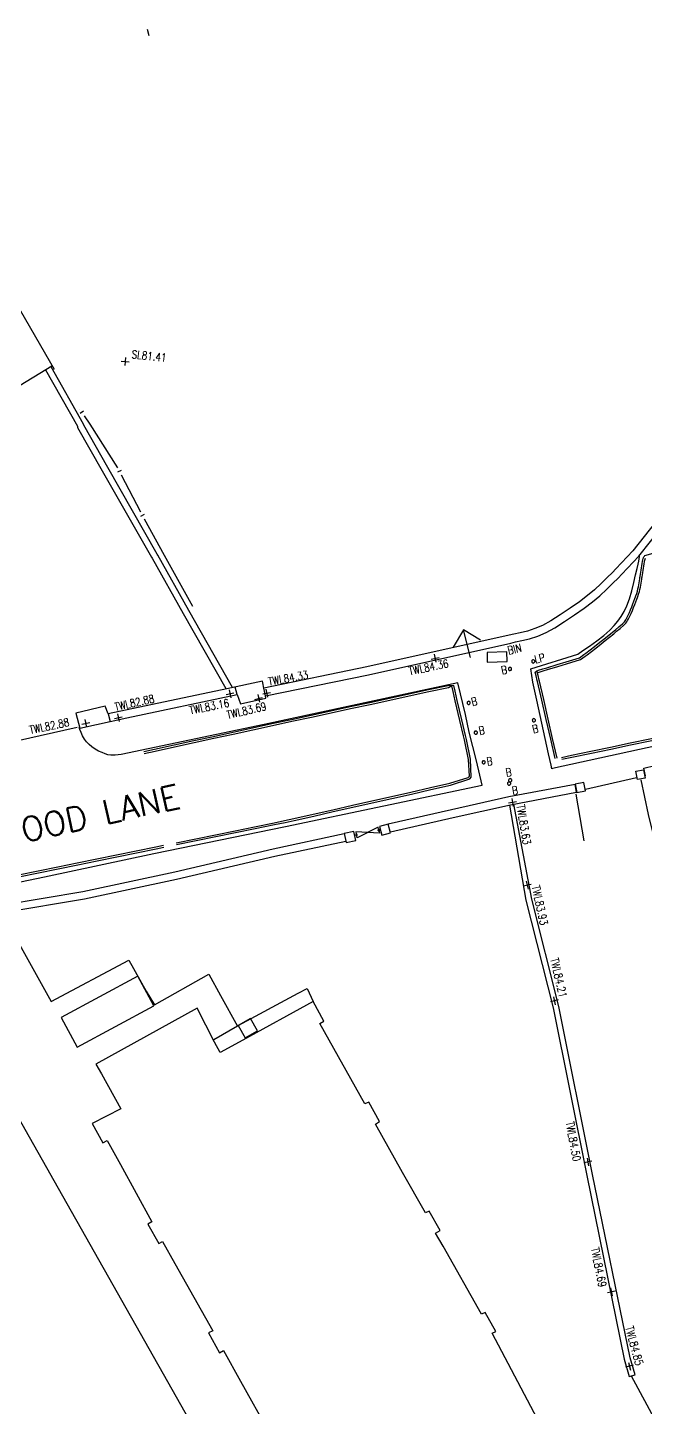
# Model space of a CAD drawing. Extents: x 427500 to 429848, y 434500 to 436505.
# Drawn here: x 427943.1 to 427974, y 436177.9 to 436246.9 of the extents above; entities that cross this region are included whole.
import ezdxf

# ---------------------------------------------------------------- set-up
doc = ezdxf.new("R2010")
doc.units = 0
doc.layers.get('0').update_dxf_attribs({"color": 222})
doc.layers.add('LPTIP_Ex_Base', color=8, linetype='Continuous')
doc.styles.add('MtXpl_Romans', font='romans__.ttf')
doc.styles.get("Standard").update_dxf_attribs({"font": 'romans.shx'})

# ---------------------------------------------------------------- blocks, each defined once
blk = doc.blocks.new('FENCE_UP')
at = {"color": 0, "linetype": 'ByBlock', "flags": 128}
blk.add_lwpolyline([(0, 0.5), (0, -0.5)], dxfattribs=at)
blk = doc.blocks.new('GATE')
at = {"color": 0, "linetype": 'ByBlock', "flags": 128}
for points in [[(-0.450902, 0), (-0.451904, 0.007014), (-0.455912, 0.014028), (-0.460922, 0.019038), (-0.467936, 0.023046), (-0.475952, 0.024048), (-0.482966, 0.023046), (-0.48998, 0.019038), (-0.49499, 0.014028), (-0.498998, 0.007014), (-0.5, 0), (-0.498998, -0.007014), (-0.49499, -0.014028), (-0.48998, -0.019038), (-0.482966, -0.023046), (-0.475952, -0.024048), (-0.467936, -0.023046), (-0.460922, -0.019038), (-0.455912, -0.014028), (-0.451904, -0.007014)], [(-0.475952, 0.024048), (-0.475952, 0.078156), (0.475952, -0.078156), (0.475952, -0.024048)], [(-0.475952, -0.024048), (-0.475952, -0.078156), (0.475952, 0.078156), (0.475952, 0.024048)], [(-0.450902, 0), (-0.451904, -0.007014)], [(0.5, 0), (0.498998, 0.007014), (0.49499, 0.014028), (0.48998, 0.019038), (0.482966, 0.023046), (0.475952, 0.024048), (0.467936, 0.023046), (0.460922, 0.019038), (0.455912, 0.014028), (0.451904, 0.007014), (0.450902, 0), (0.451904, -0.007014), (0.455912, -0.014028), (0.460922, -0.019038), (0.467936, -0.023046), (0.475952, -0.024048), (0.482966, -0.023046), (0.48998, -0.019038), (0.49499, -0.014028), (0.498998, -0.007014)], [(0.5, 0), (0.498998, -0.007014)]]:
    blk.add_lwpolyline(points, dxfattribs=at)
blk = doc.blocks.new('CIRCL')
at = {"color": 0, "linetype": 'ByBlock', "flags": 128}
for points in [[(0.5, 0), (0.475, 0.154), (0.404, 0.293), (0.293, 0.404), (0.154, 0.475), (0, 0.5), (-0.154, 0.475), (-0.293, 0.404), (-0.404, 0.293), (-0.475, 0.154), (-0.5, 0), (-0.475, -0.154), (-0.404, -0.293), (-0.293, -0.404), (-0.154, -0.475), (0, -0.5), (0.154, -0.475), (0.293, -0.404), (0.404, -0.293), (0.475, -0.154)], [(0.5, 0), (0.475, -0.154)]]:
    blk.add_lwpolyline(points, dxfattribs=at)
blk = doc.blocks.new('SPOT')
at = {"color": 0, "linetype": 'ByBlock', "flags": 128}
for points in [[(-0.5, 0), (0.5, 0)], [(0, 0.5), (0, -0.5)]]:
    blk.add_lwpolyline(points, dxfattribs=at)

msp = doc.modelspace()

# ---------------------------------------------------------------- linework, layer by layer
at = {"layer": 'LPTIP_Ex_Base', "color": 251, "true_color": 0x636466}
for p, q in [((427944.885, 436188.497), (427942.412, 436192.865)), ((427954.237, 436171.976), (427944.885, 436188.497))]:
    msp.add_line(p, q, dxfattribs=at)
at = {"layer": 'LPTIP_Ex_Base', "color": 251, "true_color": 0x636466, "flags": 128}
for points in [[(427944.459, 436229.813), (427942.541, 436233.161), (427933.872, 436247.47), (427920.271, 436269.879), (427917.05, 436275.208), (427917.037, 436275.23)], [(427949.088, 436246.82), (427949.173, 436246.514)], [(427940.249, 436227.524), (427944.34, 436229.998)], [(427953.36, 436213.922), (427951.174, 436217.776), (427949.625, 436220.536), (427949.598, 436220.59), (427947.128, 436224.912), (427945.93, 436227.027), (427945.921, 436227.085), (427944.295, 436229.955)], [(427944.017, 436229.797), (427945.613, 436226.978), (427945.622, 436226.92), (427946.85, 436224.754), (427949.315, 436220.44), (427949.341, 436220.387), (427950.895, 436217.619), (427953.021, 436213.871)], [(427945.715, 436227.839), (427945.715, 436227.839)], [(427945.94, 436227.508), (427946.234, 436227.076), (427947.616, 436224.901), (427947.616, 436224.901)], [(427947.8, 436224.546), (427948.763, 436222.696), (427948.763, 436222.696)], [(427976.273, 436224.939), (427974.496, 436222.19), (427973.371, 436220.753), (427972.521, 436219.858), (427972.339, 436219.675), (427972.087, 436219.416), (427971.788, 436219.118), (427971.456, 436218.81), (427971.102, 436218.516), (427970.696, 436218.211), (427970.228, 436217.879), (427969.74, 436217.551), (427969.267, 436217.256), (427968.851, 436217.026), (427968.473, 436216.864), (427968.095, 436216.745), (427967.735, 436216.656), (427967.416, 436216.588), (427967.18, 436216.531), (427960.074, 436214.953), (427954.925, 436213.891)], [(427973.661, 436220.478), (427974.822, 436221.957), (427976.6, 436224.71)], [(427948.954, 436222.345), (427949.944, 436220.529), (427951.361, 436217.993)], [(427955.006, 436213.499), (427960.157, 436214.562), (427967.27, 436216.142), (427967.504, 436216.198), (427967.824, 436216.266), (427968.203, 436216.359), (427968.613, 436216.489), (427969.027, 436216.666), (427969.47, 436216.911), (427969.957, 436217.215), (427970.456, 436217.55), (427970.931, 436217.888), (427971.35, 436218.201), (427971.72, 436218.509), (427972.065, 436218.83), (427972.371, 436219.135), (427972.624, 436219.394), (427972.808, 436219.579), (427973.661, 436220.478)], [(427975.522, 436211.223), (427969.348, 436209.869), (427969.317, 436209.862), (427969.279, 436210.033), (427969.151, 436210.6), (427968.564, 436213.281), (427968.367, 436214.192), (427968.259, 436214.855), (427970.607, 436215.595), (427970.858, 436215.763), (427971.192, 436215.991), (427971.561, 436216.254), (427971.917, 436216.527), (427972.209, 436216.784), (427972.433, 436217.016), (427972.62, 436217.24), (427972.78, 436217.469), (427972.923, 436217.719), (427973.059, 436218.005), (427973.19, 436218.355), (427973.308, 436218.76), (427973.412, 436219.175), (427973.501, 436219.558), (427973.574, 436219.862), (427973.626, 436220.08), (427973.658, 436220.241), (427973.677, 436220.358), (427973.689, 436220.445), (427973.7, 436220.514)], [(427969.484, 436210.369), (427969.26, 436211.344), (427969.036, 436212.318), (427968.812, 436213.293), (427968.599, 436214.216), (427968.587, 436214.267), (427968.534, 436214.498), (427968.49, 436214.689), (427968.573, 436214.763), (427968.647, 436214.786), (427968.862, 436214.851), (427969.067, 436214.913), (427969.586, 436215.071), (427970.024, 436215.204), (427970.693, 436215.404), (427970.923, 436215.573), (427971.015, 436215.64), (427971.448, 436215.974), (427971.713, 436216.183), (427971.915, 436216.343), (427972.346, 436216.689), (427972.491, 436216.809), (427972.663, 436216.951), (427972.847, 436217.11), (427972.942, 436217.202), (427972.983, 436217.257), (427973.009, 436217.31), (427973.06, 436217.402), (427973.128, 436217.529), (427973.129, 436217.531), (427973.19, 436217.664), (427973.25, 436217.812), (427973.307, 436217.96), (427973.362, 436218.101), (427973.415, 436218.236), (427973.466, 436218.369), (427973.498, 436218.456), (427973.514, 436218.499), (427973.557, 436218.625), (427973.593, 436218.744), (427973.621, 436218.853), (427973.641, 436218.954), (427973.658, 436219.052), (427973.673, 436219.151), (427973.69, 436219.254), (427973.709, 436219.361), (427973.719, 436219.419), (427973.727, 436219.469), (427973.745, 436219.578), (427973.763, 436219.685), (427973.781, 436219.791), (427973.799, 436219.899), (427973.816, 436220.009), (427973.834, 436220.117), (427973.851, 436220.216), (427973.869, 436220.298), (427973.885, 436220.363), (427973.9, 436220.409), (427973.902, 436220.417), (427973.918, 436220.454), (427973.938, 436220.489), (427973.962, 436220.52), (427974.85, 436220.763)], [(427969.582, 436210.392), (427969.357, 436211.366), (427969.133, 436212.341), (427968.909, 436213.315), (427968.697, 436214.238), (427968.685, 436214.29), (427968.632, 436214.52), (427968.588, 436214.712), (427968.602, 436214.667), (427968.677, 436214.69), (427968.891, 436214.755), (427969.096, 436214.817), (427969.615, 436214.975), (427970.053, 436215.108), (427970.752, 436215.323), (427970.982, 436215.492), (427971.076, 436215.561), (427971.509, 436215.894), (427971.775, 436216.104), (427971.978, 436216.265), (427972.409, 436216.611), (427972.555, 436216.732), (427972.729, 436216.875), (427972.912, 436217.034), (427973.011, 436217.13), (427973.063, 436217.197), (427973.098, 436217.265), (427973.147, 436217.354), (427973.216, 436217.481), (427973.22, 436217.489), (427973.283, 436217.627), (427973.343, 436217.775), (427973.4, 436217.924), (427973.455, 436218.064), (427973.508, 436218.199), (427973.56, 436218.334), (427973.592, 436218.421), (427973.608, 436218.466), (427973.651, 436218.593), (427973.689, 436218.714), (427973.718, 436218.828), (427973.739, 436218.934), (427973.756, 436219.036), (427973.772, 436219.136), (427973.789, 436219.238), (427973.807, 436219.344), (427973.817, 436219.403), (427973.826, 436219.453), (427973.844, 436219.561), (427973.862, 436219.669), (427973.88, 436219.774), (427973.898, 436219.882), (427973.915, 436219.994), (427973.933, 436220.101), (427973.95, 436220.198), (427973.966, 436220.278), (427973.982, 436220.338), (427973.995, 436220.379)], [(427935.95, 436202.786), (427943.961, 436204.466), (427949.422, 436205.622), (427956.005, 436206.982), (427965.828, 436209.044), (427965.556, 436210.261), (427965.188, 436211.693), (427965.007, 436212.58), (427964.613, 436214.163), (427954.938, 436212.071), (427947.803, 436210.568), (427947.498, 436210.538), (427947.286, 436210.539), (427947.131, 436210.564), (427946.995, 436210.609), (427946.842, 436210.668), (427946.668, 436210.744), (427946.499, 436210.842), (427946.338, 436210.955), (427946.192, 436211.077), (427946.065, 436211.203), (427945.958, 436211.346), (427945.868, 436211.51), (427945.794, 436211.674), (427945.735, 436211.817), (427945.69, 436211.918)], [(427950.567, 436206.068), (427951.546, 436206.268), (427952.526, 436206.468), (427953.506, 436206.668), (427954.486, 436206.868), (427955.466, 436207.068), (427955.987, 436207.175), (427956.444, 436207.278), (427957.42, 436207.498), (427958.395, 436207.718), (427959.371, 436207.938), (427960.346, 436208.159), (427961.322, 436208.379), (427962.297, 436208.599), (427963.273, 436208.819), (427964.248, 436209.039), (427965.215, 436209.349), (427965.284, 436209.436), (427965.253, 436210.346), (427965.045, 436211.324), (427965.001, 436211.53), (427964.82, 436212.299), (427964.59, 436213.272), (427964.478, 436213.744), (427964.413, 436214.022), (427964.128, 436214.01), (427963.151, 436213.798), (427962.174, 436213.586), (427961.197, 436213.374), (427960.219, 436213.162), (427959.242, 436212.949), (427958.265, 436212.737), (427957.288, 436212.525), (427956.31, 436212.313), (427955.333, 436212.101), (427954.356, 436211.889), (427953.379, 436211.677), (427952.402, 436211.464), (427951.424, 436211.252), (427950.447, 436211.04), (427949.47, 436210.828), (427948.921, 436210.709), (427948.921, 436210.709)], [(427950.547, 436206.166), (427951.526, 436206.366), (427952.506, 436206.566), (427953.486, 436206.766), (427954.466, 436206.966), (427955.446, 436207.166), (427955.966, 436207.272), (427956.422, 436207.375), (427957.398, 436207.596), (427958.373, 436207.816), (427959.349, 436208.036), (427960.324, 436208.256), (427961.3, 436208.476), (427962.275, 436208.697), (427963.251, 436208.917), (427964.226, 436209.137), (427965.143, 436209.419), (427965.199, 436209.49), (427965.155, 436210.325), (427964.947, 436211.303), (427964.904, 436211.508), (427964.722, 436212.276), (427964.492, 436213.249), (427964.381, 436213.721), (427964.315, 436213.999), (427964.15, 436213.912), (427963.172, 436213.7), (427962.195, 436213.488), (427961.218, 436213.276), (427960.241, 436213.064), (427959.263, 436212.852), (427958.286, 436212.64), (427957.309, 436212.427), (427956.332, 436212.215), (427955.354, 436212.003), (427954.377, 436211.791), (427953.4, 436211.579), (427952.423, 436211.367), (427951.446, 436211.155), (427950.468, 436210.942), (427949.491, 436210.73), (427948.942, 436210.611), (427948.942, 436210.611)], [(427953.585, 436213.575), (427953.49, 436213.937)], [(427982.999, 436213.255), (427982.022, 436213.04), (427981.045, 436212.825), (427980.069, 436212.611), (427979.092, 436212.396), (427978.115, 436212.182), (427977.138, 436211.967), (427976.162, 436211.753), (427975.453, 436211.597), (427975.185, 436211.541), (427974.206, 436211.336), (427973.227, 436211.132), (427972.248, 436210.927), (427971.27, 436210.723), (427970.291, 436210.518), (427969.798, 436210.415), (427969.798, 436210.415)], [(427983.02, 436213.157), (427982.043, 436212.942), (427981.067, 436212.728), (427980.09, 436212.513), (427979.113, 436212.299), (427978.137, 436212.084), (427977.16, 436211.87), (427976.183, 436211.655), (427975.474, 436211.499), (427975.205, 436211.443), (427974.227, 436211.238), (427973.248, 436211.034), (427972.269, 436210.829), (427971.29, 436210.625), (427970.311, 436210.42), (427969.818, 436210.317), (427969.818, 436210.317)], [(427947.139, 436212.609), (427947.244, 436212.229)], [(427936.731, 436210.003), (427941.371, 436210.983), (427945.594, 436211.944)], [(427974.004, 436209.506), (427973.913, 436209.895), (427975.566, 436210.284)], [(427970.996, 436208.837), (427973.548, 436209.417)], [(427974.378, 436206.623), (427974.147, 436207.579), (427973.772, 436209.3)], [(427961.253, 436206.711), (427964.387, 436207.422), (427967.257, 436208.064), (427970.55, 436208.688), (427970.476, 436209.081), (427967.17, 436208.454), (427964.3, 436207.812), (427961.145, 436207.096)], [(427970.523, 436208.599), (427970.916, 436206.263)], [(427967.198, 436208.042), (427968.019, 436203.285), (427969.381, 436197.912), (427971.06, 436189.527), (427972.937, 436180.349), (427973.187, 436179.483), (427973.475, 436179.566)], [(427973.475, 436179.566), (427973.229, 436180.42), (427971.354, 436189.587), (427969.674, 436197.978), (427968.313, 436203.349), (427967.414, 436208.091)], [(427959.022, 436206.229), (427955.479, 436205.471), (427950.569, 436204.322), (427945.963, 436203.335), (427941.977, 436202.67), (427941.911, 436203.065), (427945.888, 436203.728), (427950.481, 436204.713), (427955.391, 436205.861), (427958.941, 436206.619)], [(427942.665, 436204.557), (427943.645, 436204.757), (427944.625, 436204.957), (427945.604, 436205.157), (427946.584, 436205.357), (427947.564, 436205.557), (427948.544, 436205.757), (427949.523, 436205.957), (427949.909, 436206.036), (427949.909, 436206.036)], [(427942.685, 436204.459), (427943.665, 436204.659), (427944.645, 436204.859), (427945.624, 436205.059), (427946.604, 436205.259), (427947.584, 436205.459), (427948.564, 436205.659), (427949.543, 436205.859), (427949.929, 436205.938), (427949.929, 436205.938)], [(427941.756, 436202.794), (427941.798, 436202.72), (427944.301, 436198.225), (427948.184, 436200.296), (427949.039, 436198.752), (427949.463, 436198.064), (427952.177, 436199.595), (427952.763, 436198.522), (427953.614, 436196.994)], [(427968.742, 436177.063), (427966.341, 436181.645), (427966.526, 436181.736), (427965.99, 436182.688), (427965.796, 436182.606), (427963.88, 436185.993), (427963.508, 436186.649), (427963.733, 436186.777), (427963.186, 436187.752), (427963.005, 436187.659), (427961.862, 436189.682), (427960.5, 436192.102), (427960.711, 436192.234), (427960.168, 436193.196), (427959.98, 436193.106), (427957.729, 436197.13), (427957.923, 436197.245), (427957.392, 436198.232), (427953.871, 436196.3), (427952.747, 436195.687), (427952.465, 436196.199), (427951.594, 436197.903), (427946.523, 436195.098), (427946.815, 436194.62), (427947.773, 436192.858), (427946.348, 436192.133), (427946.885, 436191.163), (427947.098, 436191.275), (427947.759, 436190.074), (427949.334, 436187.215), (427949.135, 436187.096), (427949.681, 436186.13), (427949.864, 436186.235), (427950.479, 436185.139), (427952.373, 436181.764), (427952.153, 436181.665), (427952.705, 436180.672), (427952.909, 436180.782), (427953.756, 436179.261), (427955.167, 436176.728)], [(427953.648, 436197.024), (427956.646, 436198.653), (427957.089, 436198.879), (427957.392, 436198.232)], [(427953.604, 436196.999), (427952.421, 436196.32)], [(427974.961, 436176.42), (427974.976, 436176.393), (427973.289, 436179.504)]]:
    msp.add_lwpolyline(points, dxfattribs=at)
at = {"layer": 'LPTIP_Ex_Base', "color": 251, "true_color": 0x636466}
for points in [[(427965.758, 436216.287), (427964.9, 436216.8), (427964.387, 436215.942)], [(427965.246, 436215.423), (427964.9, 436216.8)]]:
    msp.add_lwpolyline(points, dxfattribs=at)
at = {"layer": 'LPTIP_Ex_Base', "color": 251, "true_color": 0x636466, "flags": 128}
for points in [[(427967.068, 436215.706), (427966.077, 436215.675), (427966.092, 436215.195), (427967.083, 436215.226)], [(427953.069, 436213.855), (427947.139, 436212.609), (427947.002, 436212.994), (427945.535, 436212.642), (427945.737, 436211.886), (427948.086, 436212.401), (427953.585, 436213.575), (427953.755, 436213.105), (427955.026, 436213.394), (427955.006, 436213.499), (427954.925, 436213.891), (427954.874, 436214.161), (427954.861, 436214.232)], [(427973.592, 436209.322), (427973.515, 436209.739), (427973.895, 436209.81), (427973.973, 436209.393)], [(427970.483, 436209.084), (427970.565, 436208.674), (427970.99, 436208.759), (427970.909, 436209.169)], [(427958.941, 436206.619), (427959.035, 436206.179), (427959.516, 436206.281), (427959.423, 436206.721)], [(427960.704, 436206.978), (427960.82, 436206.543), (427961.261, 436206.661), (427961.145, 436207.096)], [(427944.796, 436197.429), (427945.593, 436195.946), (427949.434, 436198.012), (427948.637, 436199.495)], [(427953.985, 436196.412), (427954.612, 436196.764), (427954.267, 436197.38), (427953.64, 436197.028)]]:
    msp.add_lwpolyline(points, close=True, dxfattribs=at)

# ---------------------------------------------------------------- block references
at = {"layer": 'LPTIP_Ex_Base', "color": 251, "true_color": 0x636466}
for name, p, xscale, yscale, zscale, rotation in [('SPOT', (427947.993, 436230.212), 0.4, 0.4, 0.4, 354.186283), ('FENCE_UP', (427945.828, 436227.674), 0.2, 0.2, 0.2, 304.224602), ('FENCE_UP', (427947.708, 436224.723), 0.2, 0.2, 0.2, 297.485431), ('FENCE_UP', (427948.858, 436222.521), 0.2, 0.2, 0.2, 298.592158), ('SPOT', (427963.483, 436215.385), 0.4, 0.4, 0.4, 11.68198), ('CIRCL', (427967.226, 436214.849), 0.16, 0.16, 0.16, 294.970302), ('CIRCL', (427968.389, 436215.225), 0.16, 0.16, 0.16, 4.576097), ('SPOT', (427953.234, 436213.609), 0.4, 0.4, 0.4, 11.101396), ('SPOT', (427954.67, 436213.376), 0.4, 0.4, 0.4, 13.221147), ('SPOT', (427955.066, 436213.634), 0.4, 0.4, 0.4, 10.342535), ('CIRCL', (427965.159, 436213.152), 0.16, 0.16, 0.16, 39.386653), ('SPOT', (427946.027, 436212.13), 0.4000000000000001, 0.4000000000000001, 0.4000000000000001, 11.62114599999999), ('SPOT', (427947.659, 436212.411), 0.4, 0.4, 0.4, 12.435313), ('CIRCL', (427968.419, 436212.285), 0.16, 0.16, 0.16, 248.464294), ('CIRCL', (427965.517, 436211.665), 0.16, 0.16, 0.16, 103.514671), ('CIRCL', (427965.912, 436210.185), 0.16, 0.16, 0.16, 104.939174), ('CIRCL', (427967.236, 436209.288), 0.16, 0.16, 0.16, 248.464294), ('CIRCL', (427967.183, 436209.12), 0.16, 0.16, 0.16, 140.037691), ('SPOT', (427967.348, 436208.178), 0.4, 0.4, 0.4, 279.490051), ('GATE', (427960.113, 436206.673), 1.199062, 2, 1.199062, 191.719607), ('SPOT', (427968.083, 436204.039), 0.4, 0.4, 0.4, 282.319443), ('SPOT', (427969.441, 436198.263), 0.4, 0.4, 0.4, 283.134026), ('SPOT', (427971.112, 436190.209), 0.4, 0.4, 0.4, 280.478615), ('SPOT', (427972.29, 436183.714), 0.4, 0.4, 0.4, 281.2855), ('SPOT', (427973.192, 436180), 0.3999999999999999, 0.3999999999999999, 0.3999999999999999, 284.995079)]:
    msp.add_blockref(name, p, dxfattribs=dict(at, xscale=xscale, yscale=yscale, zscale=zscale, rotation=rotation))

# ---------------------------------------------------------------- texts
at = {"layer": 'LPTIP_Ex_Base', "color": 251, "true_color": 0x636466, "width": 0.8}
for s, rotation, p in [('SL81.41', -5.81372, (427948.307, 436230.379)), ('BIN', 13.43819, (427967.162, 436215.566)), ('LP', 13.75307, (427968.502, 436215.119)), ('TWL84.36', 11.68198, (427962.211, 436214.536)), ('B', 9.78241, (427966.822, 436214.574)), ('TWL84.33', 10.34253, (427955.187, 436214.012)), ('TWL82.88', 12.43531, (427947.516, 436212.75)), ('B', 14.80838, (427965.346, 436212.995)), ('TWL83.16', 11.1014, (427951.247, 436212.58)), ('TWL83.69', 13.22115, (427953.127, 436212.347)), ('TWL82.88', 11.62115, (427943.256, 436211.599)), ('B', 14.47029, (427968.402, 436211.628)), ('B', 11.0702, (427965.709, 436211.554)), ('B', 10.38886, (427966.096, 436210.013)), ('B', 9.09028, (427967.046, 436209.465)), ('B', 11.48087, (427967.37, 436208.557)), ('TWL83.63', -80.50995, (427967.553, 436208.033)), ('TWL83.93', -77.68056, (427968.311, 436203.98)), ('TWL84.21', -76.86597, (427969.238, 436200.355)), ('TWL84.50', -79.52138, (427970.013, 436192.194)), ('TWL84.69', -78.7145, (427971.27, 436185.898)), ('TWL84.85', -75.00492, (427972.984, 436181.942))]:
    msp.add_text(s, height=0.4, rotation=rotation, dxfattribs=at).set_placement(p)
at = {"layer": 'LPTIP_Ex_Base', "color": 251, "true_color": 0x636466, "style": 'MtXpl_Romans'}
msp.add_text('WOOD LANE', height=1.2, rotation=12.4, dxfattribs=at).set_placement((427941.737, 436205.917))

doc.saveas('drawing.dxf')
